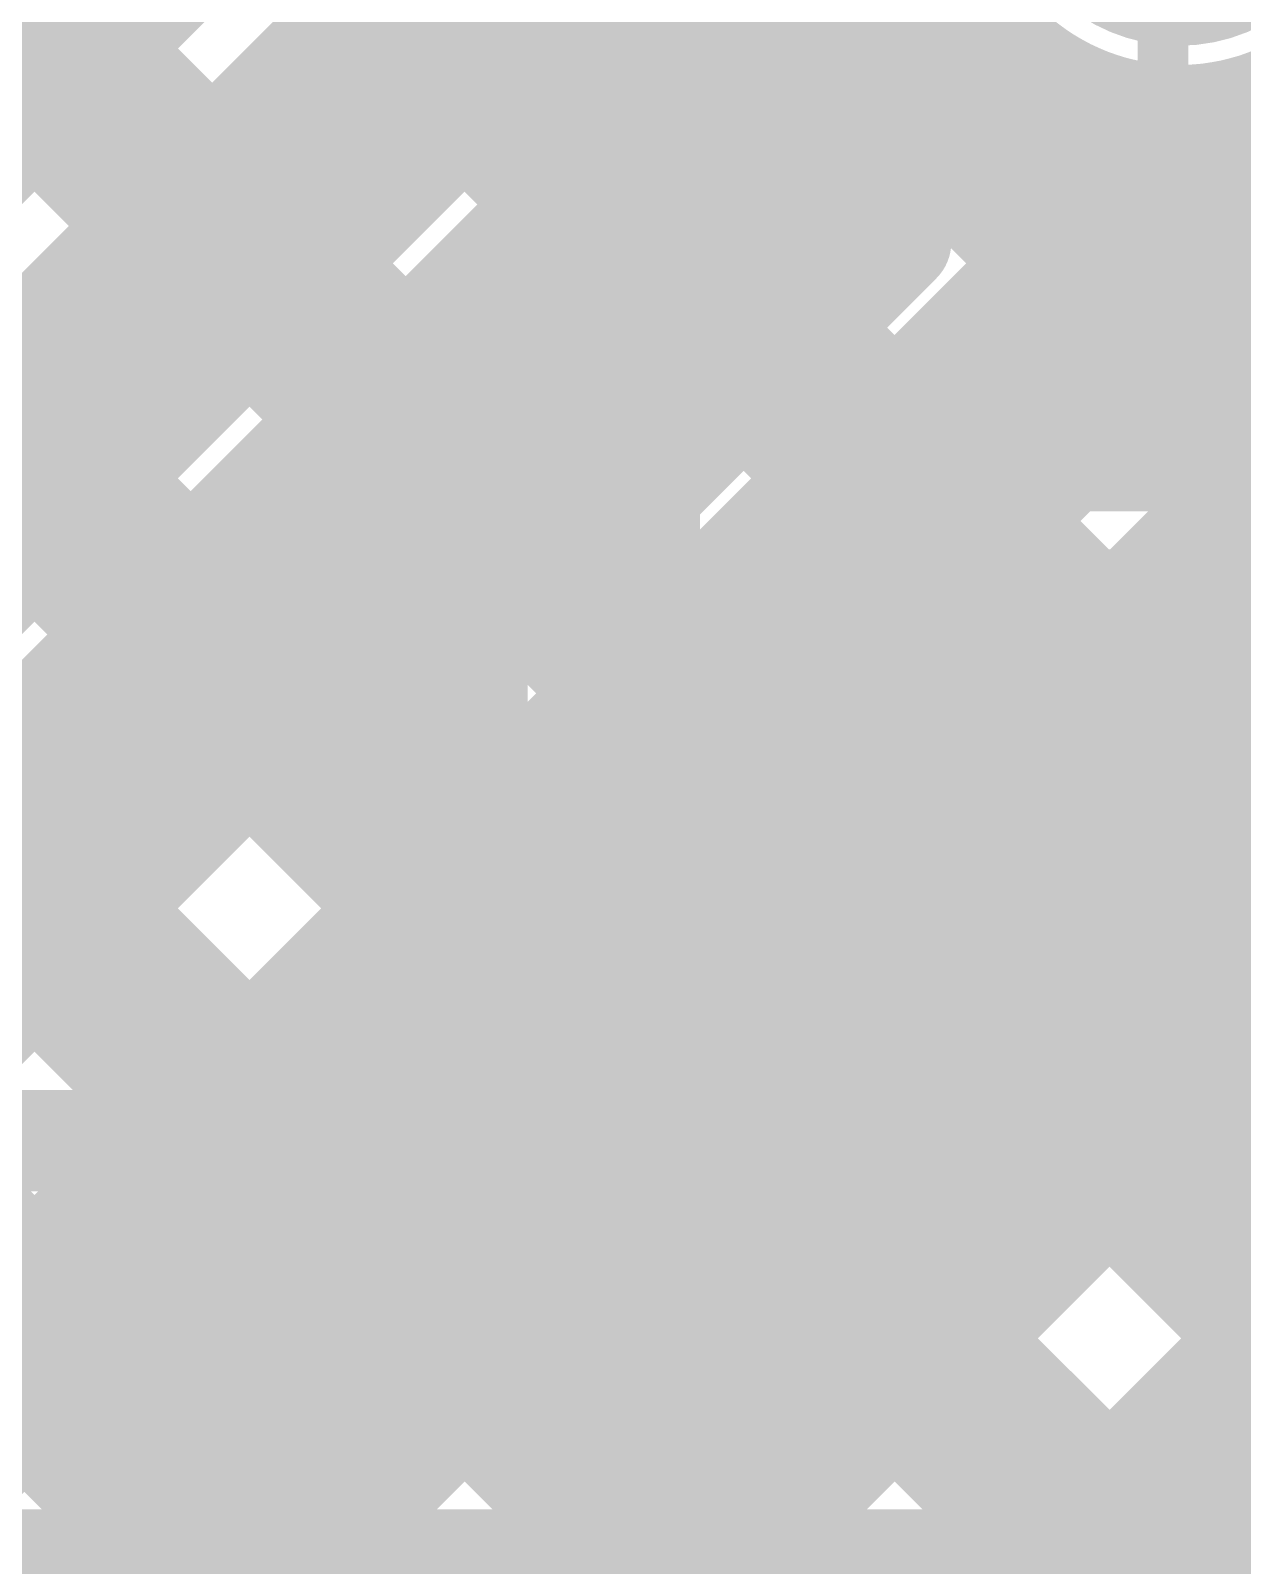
# Model space of a CAD drawing. Header units: millimetres. Extents: x 13 to 259, y -2 to 326.
# Drawn here: x 105.634 to 108.025, y 116.224 to 119.253 of the extents above; entities that cross this region are included whole.
import ezdxf

# ---------------------------------------------------------------- set-up
doc = ezdxf.new("R2010")
doc.units = ezdxf.units.MM
for name, color, linetype in [('BottomLayer', 5, 'Continuous'), ('BottomSolder', 6, 'Continuous'), ('ConnectLayer', 7, 'Continuous'), ('DrillDrawing', 1, 'Continuous'), ('Mechanical13', 56, 'Continuous'), ('Mechanical14', 56, 'Continuous'), ('Mechanical15', 56, 'Continuous'), ('MidLayer1', 16, 'Continuous'), ('MidLayer2', 76, 'Continuous'), ('MidLayer3', 90, 'Continuous'), ('MidLayer4', 156, 'Continuous'), ('MidLayer5', 130, 'Continuous'), ('MidLayer6', 216, 'Continuous'), ('MultiLayer', 9, 'Continuous'), ('TopLayer', 1, 'Continuous'), ('TopOverlay', 2, 'Continuous'), ('TopPaste', 8, 'Continuous'), ('TopSolder', 216, 'Continuous')]:
    doc.layers.add(name, color=color, linetype=linetype)

# ---------------------------------------------------------------- blocks, each defined once
blk = doc.blocks.new('CP_16_4_L_62')
at = {"layer": 'Mechanical13', "const_width": 0.1}
for points in [[(-2, -2), (-2, 2)], [(-2, -2), (2, -2)]]:
    blk.add_lwpolyline(points, dxfattribs=at)
at = {"layer": 'Mechanical13', "const_width": 0.05}
blk.add_lwpolyline([(-2.025, -2, 1), (-1.975, -2, 1)], format="xyb", close=True, dxfattribs=at)
blk.add_lwpolyline([(-2.025, -2, 1), (-1.975, -2, 1)], format="xyb", close=True, dxfattribs=at)
at = {"layer": 'Mechanical15', "const_width": 0.05}
for points in [[(-2.35, -2.35), (-2.35, 2.35)], [(-2.35, -2.35), (2.35, -2.35)]]:
    blk.add_lwpolyline(points, dxfattribs=at)
at = {"layer": 'Mechanical15', "const_width": 0.025}
blk.add_lwpolyline([(-2.3625, -2.35, 1), (-2.3375, -2.35, 1)], format="xyb", close=True, dxfattribs=at)
blk.add_lwpolyline([(-2.3625, -2.35, 1), (-2.3375, -2.35, 1)], format="xyb", close=True, dxfattribs=at)
at = {"layer": 'TopOverlay', "const_width": 0.2}
for points in [[(-2.15, -2.15), (-2.15, -1.525)], [(-2.15, -2.15), (-1.525, -2.15)]]:
    blk.add_lwpolyline(points, dxfattribs=at)
at = {"layer": 'TopOverlay', "const_width": 0.1}
for points in [[(-2.2, -1.525, 1), (-2.1, -1.525, 1)], [(-2.2, -2.15, 1), (-2.1, -2.15, 1)], [(-2.2, -2.15, 1), (-2.1, -2.15, 1)]]:
    blk.add_lwpolyline(points, format="xyb", close=True, dxfattribs=at)
blk = doc.blocks.new('RESC1005X40N_67')
at = {"layer": 'Mechanical14', "const_width": 0.1}
for points in [[(0.5, 0.25), (-0.5, 0.25)], [(-0.5, 0.25), (-0.5, -0.25)], [(0.5, 0.25), (0.5, -0.25)], [(0.5, -0.25), (-0.5, -0.25)]]:
    blk.add_lwpolyline(points, dxfattribs=at)
at = {"layer": 'Mechanical14', "const_width": 0.05}
for points in [[(-0.525, 0.25, 1), (-0.475, 0.25, 1)], [(-0.525, 0.25, 1), (-0.475, 0.25, 1)], [(0.475, 0.25, 1), (0.525, 0.25, 1)], [(0.475, 0.25, 1), (0.525, 0.25, 1)], [(-0.525, -0.25, 1), (-0.475, -0.25, 1)], [(-0.525, -0.25, 1), (-0.475, -0.25, 1)], [(0.475, -0.25, 1), (0.525, -0.25, 1)], [(0.475, -0.25, 1), (0.525, -0.25, 1)]]:
    blk.add_lwpolyline(points, format="xyb", close=True, dxfattribs=at)
at = {"layer": 'Mechanical15', "const_width": 0.05}
for points in [[(0, 0.5), (0, -0.5)], [(0.91, 0.46), (-0.91, 0.46)], [(-0.91, 0.46), (-0.91, -0.46)], [(0.91, 0.46), (0.91, -0.46)], [(0.5, 0), (-0.5, 0)], [(0.91, -0.46), (-0.91, -0.46)]]:
    blk.add_lwpolyline(points, dxfattribs=at)
at = {"layer": 'Mechanical15'}
for points, const_width in [([(-0.0125, 0.5, 1), (0.0125, 0.5, 1)], 0.025), ([(-0.9225, 0.46, 1), (-0.8975, 0.46, 1)], 0.025), ([(-0.9225, 0.46, 1), (-0.8975, 0.46, 1)], 0.025), ([(0.8975, 0.46, 1), (0.9225, 0.46, 1)], 0.025), ([(0.8975, 0.46, 1), (0.9225, 0.46, 1)], 0.025), ([(0.35, 0, 1), (-0.35, 0, 1)], 0.05), ([(-0.5125, 0, 1), (-0.4875, 0, 1)], 0.025), ([(-0.3625, 0, 1), (-0.3375, 0, 1)], 0.025), ([(0.3375, 0, 1), (0.3625, 0, 1)], 0.025), ([(0.4875, 0, 1), (0.5125, 0, 1)], 0.025), ([(-0.9225, -0.46, 1), (-0.8975, -0.46, 1)], 0.025), ([(-0.9225, -0.46, 1), (-0.8975, -0.46, 1)], 0.025), ([(0.8975, -0.46, 1), (0.9225, -0.46, 1)], 0.025), ([(0.8975, -0.46, 1), (0.9225, -0.46, 1)], 0.025), ([(-0.0125, -0.5, 1), (0.0125, -0.5, 1)], 0.025)]:
    blk.add_lwpolyline(points, format="xyb", close=True, dxfattribs=dict(at, const_width=const_width))
at = {"layer": 'TopLayer'}
for points in [[(-0.18, -0.31), (-0.18, 0.31), (-0.76, -0.31), (-0.76, 0.31)], [(0.76, -0.31), (0.76, 0.31), (0.18, -0.31), (0.18, 0.31)]]:
    blk.add_solid(points, dxfattribs=at)
at = {"layer": 'TopPaste'}
for points in [[(-0.18, -0.31), (-0.18, 0.31), (-0.76, -0.31), (-0.76, 0.31)], [(0.76, -0.31), (0.76, 0.31), (0.18, -0.31), (0.18, 0.31)]]:
    blk.add_solid(points, dxfattribs=at)
at = {"layer": 'TopSolder'}
for points in [[(-0.0784, -0.4116), (-0.0784, 0.4116), (-0.8616, -0.4116), (-0.8616, 0.4116)], [(0.8616, -0.4116), (0.8616, 0.4116), (0.0784, -0.4116), (0.0784, 0.4116)]]:
    blk.add_solid(points, dxfattribs=at)

msp = doc.modelspace()

# ---------------------------------------------------------------- linework, layer by layer
at = {"layer": 'BottomLayer', "const_width": 0.25}
msp.add_lwpolyline([(107.2198, 117.552, 1), (107.4698, 117.552, 1)], format="xyb", close=True, dxfattribs=at)
at = {"layer": 'BottomSolder', "const_width": 0.3516}
for points in [[(107.7242, 119.575, 1), (108.0758, 119.575, 1)], [(107.169, 117.552, 1), (107.5206, 117.552, 1)], [(108.109, 117.552, 1), (108.4606, 117.552, 1)]]:
    msp.add_lwpolyline(points, format="xyb", close=True, dxfattribs=at)
at = {"layer": 'ConnectLayer', "const_width": 0.4}
for points in [[(102.1676, 124.3889), (108.4336, 118.1229)], [(101.9604, 123.7477), (107.6528, 118.0553)], [(101.624, 123.2355), (106.9094, 117.9501)], [(102.4915, 123.2165), (106.4415, 119.2665)], [(102.0673, 122.7922), (106.0173, 118.8422)], [(103.6, 122.108), (106.4164, 119.2917)], [(101.9336, 122.0774), (105.593, 118.418)], [(101.9336, 122.0773), (109.2833, 114.7277)], [(103.3337, 121.5258), (105.9921, 118.8674)], [(101.6685, 121.494), (108.8739, 114.2886)], [(102.9095, 121.1015), (105.5678, 118.4432)], [(104.715, 120.993), (106.8006, 118.9074)], [(104.6921, 118.2685), (107.3102, 120.8866)], [(104.6921, 118.2685), (107.3102, 120.8866)], [(106.9106, 119.0175), (106.9106, 120.7995)], [(104.715, 118.2915), (106.9106, 120.4871)], [(102.85, 115.675), (107.5647, 120.3896)], [(101.9355, 114.6635), (107.6238, 120.3517)], [(104.715, 120.1445), (106.4252, 118.4343)], [(104.6921, 118.2685), (106.2925, 119.8689)], [(104.062, 116.7899), (106.9106, 119.6386)], [(104.7507, 117.626), (106.5565, 119.4319)], [(103.2329, 115.2941), (107.3371, 119.3984)], [(104.715, 119.2959), (106.4148, 117.5961)], [(107.2476, 119.3089), (108.4336, 118.1229)], [(97.24, 109.1194), (107.3934, 119.2727)], [(97.24, 109.1194), (107.3934, 119.2727)], [(102.2515, 114.3631), (106.9384, 119.05)], [(102.2586, 114.138), (107.1706, 119.05)], [(106.9384, 119.05), (107.6308, 119.05)], [(107.5066, 119.05), (108.4336, 118.1229)], [(106.5437, 118.6506), (106.9106, 119.0175)], [(106.9996, 118.0304), (107.9569, 118.9878)], [(106.9996, 118.0304), (107.9569, 118.9878)], [(107.7904, 118.8213), (107.9569, 118.9878)], [(107.7906, 118.8352), (107.7906, 118.9952)], [(106.7982, 118.9099), (107.8083, 117.8998)], [(106.8234, 118.8847), (107.6528, 118.0553)], [(104.1421, 115.173), (107.7886, 118.8195)], [(107.7859, 118.7707), (108.3336, 118.223)], [(107.7743, 117.9566), (108.3923, 118.5746)], [(107.7743, 117.9566), (108.3923, 118.5746)], [(107.7743, 117.9566), (108.3923, 118.5746)], [(104.2061, 114.3884), (108.3782, 118.5605)], [(107.2948, 118.1572), (107.6618, 118.5241)], [(106.3739, 118.4856), (112.0534, 112.8061)], [(104.715, 118.4474), (106.4879, 116.6746)], [(106.3991, 118.4604), (106.9094, 117.9501)], [(106.4148, 117.349), (106.4148, 118.3394)], [(104.7952, 116.6746), (106.4148, 118.2942)], [(107.4229, 118.2852), (107.6528, 118.0553)], [(105.9497, 118.0613), (109.2833, 114.7277)], [(105.9749, 118.0361), (109.2833, 114.7277)], [(104.1422, 115.173), (106.8664, 117.8973)], [(104.1422, 115.173), (106.8664, 117.8973)], [(105.5254, 117.6371), (108.8739, 114.2886)], [(105.5506, 117.6119), (108.8739, 114.2886)], [(104.7276, 117.5863), (109.0399, 113.2741)], [(104.7276, 117.5863), (105.6393, 116.6746)], [(105.6438, 116.6746), (106.4148, 117.4457)], [(104.1473, 117.3181), (112.7541, 108.7113)], [(105.1011, 117.2128), (109.0399, 113.2741)], [(101.1011, 110.4349), (107.8357, 117.1695)], [(101.1011, 110.4349), (107.8357, 117.1695)], [(104.3033, 113.6371), (107.8357, 117.1695)], [(105.1263, 117.1876), (109.0399, 113.2741)], [(104.2061, 114.3884), (106.9403, 117.1226)], [(104.2061, 114.3884), (106.9403, 117.1226)], [(107.7429, 117.1166), (114.5453, 110.3142)], [(107.7429, 117.1166), (114.5453, 110.3142)], [(106.5437, 117.0379), (106.8599, 116.7217)], [(101.7983, 110.2836), (108.5301, 117.0154)], [(101.7983, 110.2836), (108.5301, 117.0154)], [(104.145, 112.6303), (108.5301, 117.0154)], [(106.4923, 116.6746), (106.6997, 116.882)], [(104.6769, 116.7885), (111.6664, 109.799)], [(104.7021, 116.7634), (112.7541, 108.7113)], [(104.1773, 116.6746), (106.9156, 116.6746)]]:
    msp.add_lwpolyline(points, dxfattribs=at)
for points in [[(108.49, 119.575, -1.769757), (107.6242, 120.0966)], [(108.49, 119.575, -0.858477), (107.3371, 119.3984)], [(106.5565, 119.4319, -0.057195), (106.653, 119.5084)], [(106.5565, 119.4319, -0.057195), (106.653, 119.5084)], [(108.3517, 119.1954, -0.270952), (107.7906, 118.9952)], [(107.7169, 119.0142, -0.03956), (107.6308, 119.05)], [(108.25, 118.56, -0.368189), (107.7169, 119.0142)], [(108.25, 118.56, -0.368189), (107.7169, 119.0142)], [(107.7906, 118.8352, -0.198912), (107.6618, 118.5241)], [(107.7906, 118.8352, -0.198912), (107.6618, 118.5241)], [(106.4148, 118.3394, -0.198912), (106.5437, 118.6506)], [(106.4148, 118.3394, -0.198912), (106.5437, 118.6506)], [(107.8148, 117.1954, -2.972092), (107.8148, 117.9087)], [(107.8148, 117.1954, -2.972092), (107.8148, 117.9087)], [(107.2948, 118.1399, -0.257077), (107.8148, 117.9087)], [(108.8653, 117.4461, -9.840964), (108.86, 117.6834)], [(107.8148, 117.9087, -0.718623), (108.8748, 117.552)], [(107.8148, 117.9087, -0.718623), (108.8748, 117.552)], [(107.8148, 117.9087, -0.219786), (108.2517, 118.1411)], [(108.8748, 117.552, -0.718623), (107.8148, 117.1954)], [(108.8748, 117.552, -0.718623), (107.8148, 117.1954)], [(106.5437, 117.0379, -0.198912), (106.4148, 117.349)], [(106.5437, 117.0379, -0.198912), (106.4148, 117.349)]]:
    msp.add_lwpolyline(points, format="xyb", dxfattribs=at)
at = {"layer": 'ConnectLayer', "const_width": 0.2}
for points in [[(106.4565, 119.4319, 1), (106.6565, 119.4319, 1)], [(106.4565, 119.4319, 1), (106.6565, 119.4319, 1)], [(106.4565, 119.4319, 1), (106.6565, 119.4319, 1)], [(107.2371, 119.3984, 1), (107.4371, 119.3984, 1)], [(107.2371, 119.3984, 1), (107.4371, 119.3984, 1)], [(106.3164, 119.2917, 1), (106.5164, 119.2917, 1)], [(107.1476, 119.3089, 1), (107.3476, 119.3089, 1)], [(106.3415, 119.2665, 1), (106.5415, 119.2665, 1)], [(107.2934, 119.2727, 1), (107.4934, 119.2727, 1)], [(107.2934, 119.2727, 1), (107.4934, 119.2727, 1)], [(106.8384, 119.05, 1), (107.0384, 119.05, 1)], [(106.8384, 119.05, 1), (107.0384, 119.05, 1)], [(107.0706, 119.05, 1), (107.2706, 119.05, 1)], [(107.4066, 119.05, 1), (107.6066, 119.05, 1)], [(107.5308, 119.05, 1), (107.7308, 119.05, 1)], [(107.5308, 119.05, 1), (107.7308, 119.05, 1)], [(106.8106, 119.0175, 1), (107.0106, 119.0175, 1)], [(106.8106, 119.0175, 1), (107.0106, 119.0175, 1)], [(107.6169, 119.0142, 1), (107.8169, 119.0142, 1)], [(107.6169, 119.0142, 1), (107.8169, 119.0142, 1)], [(107.6169, 119.0142, 1), (107.8169, 119.0142, 1)], [(107.6906, 118.9952, 1), (107.8906, 118.9952, 1)], [(107.6906, 118.9952, 1), (107.8906, 118.9952, 1)], [(107.8569, 118.9878, 1), (108.0569, 118.9878, 1)], [(107.8569, 118.9878, 1), (108.0569, 118.9878, 1)], [(107.8569, 118.9878, 1), (108.0569, 118.9878, 1)], [(106.6982, 118.9099, 1), (106.8982, 118.9099, 1)], [(106.7006, 118.9074, 1), (106.9006, 118.9074, 1)], [(105.8921, 118.8674, 1), (106.0921, 118.8674, 1)], [(106.7234, 118.8847, 1), (106.9234, 118.8847, 1)], [(105.9173, 118.8422, 1), (106.1173, 118.8422, 1)], [(107.6906, 118.8352, 1), (107.8906, 118.8352, 1)], [(107.6906, 118.8352, 1), (107.8906, 118.8352, 1)], [(107.6906, 118.8352, 1), (107.8906, 118.8352, 1)], [(107.6886, 118.8195, 1), (107.8886, 118.8195, 1)], [(107.6904, 118.8213, 1), (107.8904, 118.8213, 1)], [(107.6859, 118.7707, 1), (107.8859, 118.7707, 1)], [(106.4437, 118.6506, 1), (106.6437, 118.6506, 1)], [(106.4437, 118.6506, 1), (106.6437, 118.6506, 1)], [(106.4437, 118.6506, 1), (106.6437, 118.6506, 1)], [(107.5618, 118.5241, 1), (107.7618, 118.5241, 1)], [(107.5618, 118.5241, 1), (107.7618, 118.5241, 1)], [(107.5618, 118.5241, 1), (107.7618, 118.5241, 1)], [(106.2739, 118.4856, 1), (106.4739, 118.4856, 1)], [(105.4678, 118.4432, 1), (105.6678, 118.4432, 1)], [(106.2991, 118.4604, 1), (106.4991, 118.4604, 1)], [(105.493, 118.418, 1), (105.693, 118.418, 1)], [(106.3252, 118.4343, 1), (106.5252, 118.4343, 1)], [(106.3148, 118.3394, 1), (106.5148, 118.3394, 1)], [(106.3148, 118.3394, 1), (106.5148, 118.3394, 1)], [(106.3148, 118.3394, 1), (106.5148, 118.3394, 1)], [(106.3148, 118.2942, 1), (106.5148, 118.2942, 1)], [(107.3229, 118.2852, 1), (107.5229, 118.2852, 1)], [(107.1948, 118.1572, 1), (107.3948, 118.1572, 1)], [(107.1948, 118.1399, 1), (107.3948, 118.1399, 1)], [(105.8497, 118.0613, 1), (106.0497, 118.0613, 1)], [(107.5528, 118.0553, 1), (107.7528, 118.0553, 1)], [(107.5528, 118.0553, 1), (107.7528, 118.0553, 1)], [(107.5528, 118.0553, 1), (107.7528, 118.0553, 1)], [(105.8749, 118.0361, 1), (106.0749, 118.0361, 1)], [(106.8996, 118.0304, 1), (107.0996, 118.0304, 1)], [(106.8996, 118.0304, 1), (107.0996, 118.0304, 1)], [(107.6743, 117.9566, 1), (107.8743, 117.9566, 1)], [(107.6743, 117.9566, 1), (107.8743, 117.9566, 1)], [(107.6743, 117.9566, 1), (107.8743, 117.9566, 1)], [(106.8094, 117.9501, 1), (107.0094, 117.9501, 1)], [(106.8094, 117.9501, 1), (107.0094, 117.9501, 1)], [(106.7664, 117.8973, 1), (106.9664, 117.8973, 1)], [(106.7664, 117.8973, 1), (106.9664, 117.8973, 1)], [(107.7083, 117.8998, 1), (107.9083, 117.8998, 1)], [(107.7148, 117.9087, 1), (107.9148, 117.9087, 1)], [(107.7148, 117.9087, 1), (107.9148, 117.9087, 1)], [(107.7148, 117.9087, 1), (107.9148, 117.9087, 1)], [(107.7148, 117.9087, 1), (107.9148, 117.9087, 1)], [(107.7148, 117.9087, 1), (107.9148, 117.9087, 1)], [(107.7148, 117.9087, 1), (107.9148, 117.9087, 1)], [(105.4254, 117.6371, 1), (105.6254, 117.6371, 1)], [(105.4506, 117.6119, 1), (105.6506, 117.6119, 1)], [(106.3148, 117.5961, 1), (106.5148, 117.5961, 1)], [(106.3148, 117.4457, 1), (106.5148, 117.4457, 1)], [(106.3148, 117.349, 1), (106.5148, 117.349, 1)], [(106.3148, 117.349, 1), (106.5148, 117.349, 1)], [(106.3148, 117.349, 1), (106.5148, 117.349, 1)], [(107.7148, 117.1954, 1), (107.9148, 117.1954, 1)], [(107.7148, 117.1954, 1), (107.9148, 117.1954, 1)], [(107.7148, 117.1954, 1), (107.9148, 117.1954, 1)], [(107.7148, 117.1954, 1), (107.9148, 117.1954, 1)], [(107.7357, 117.1695, 1), (107.9357, 117.1695, 1)], [(107.7357, 117.1695, 1), (107.9357, 117.1695, 1)], [(107.7357, 117.1695, 1), (107.9357, 117.1695, 1)], [(106.8403, 117.1226, 1), (107.0403, 117.1226, 1)], [(106.8403, 117.1226, 1), (107.0403, 117.1226, 1)], [(107.6429, 117.1166, 1), (107.8429, 117.1166, 1)], [(107.6429, 117.1166, 1), (107.8429, 117.1166, 1)], [(106.4437, 117.0379, 1), (106.6437, 117.0379, 1)], [(106.4437, 117.0379, 1), (106.6437, 117.0379, 1)], [(106.4437, 117.0379, 1), (106.6437, 117.0379, 1)], [(106.5997, 116.882, 1), (106.7997, 116.882, 1)], [(106.7599, 116.7217, 1), (106.9599, 116.7217, 1)], [(105.5393, 116.6746, 1), (105.7393, 116.6746, 1)], [(105.5438, 116.6746, 1), (105.7438, 116.6746, 1)], [(106.3879, 116.6746, 1), (106.5879, 116.6746, 1)], [(106.3923, 116.6746, 1), (106.5923, 116.6746, 1)], [(106.8156, 116.6746, 1), (107.0156, 116.6746, 1)]]:
    msp.add_lwpolyline(points, format="xyb", close=True, dxfattribs=at)
at = {"layer": 'DrillDrawing', "const_width": 0.0508}
for points in [[(107.2178, 117.679), (107.2178, 117.806)], [(107.2178, 117.806), (107.4718, 117.806)], [(107.4718, 117.679), (107.4718, 117.806)], [(107.0908, 117.425), (107.0908, 117.679)], [(107.0908, 117.679), (107.2178, 117.679)], [(107.4718, 117.679), (107.5988, 117.679)], [(107.5988, 117.425), (107.5988, 117.679)], [(108.0308, 117.425), (108.0308, 117.679)], [(108.0308, 117.679), (108.1578, 117.679)], [(107.0908, 117.425), (107.2178, 117.425)], [(107.2178, 117.298), (107.2178, 117.425)], [(107.4718, 117.425), (107.5988, 117.425)], [(107.4718, 117.298), (107.4718, 117.425)], [(108.0308, 117.425), (108.1578, 117.425)], [(107.2178, 117.298), (107.4718, 117.298)]]:
    msp.add_lwpolyline(points, dxfattribs=at)
at = {"layer": 'DrillDrawing', "const_width": 0.0254}
for points in [[(107.2051, 117.806, 1), (107.2305, 117.806, 1)], [(107.2051, 117.806, 1), (107.2305, 117.806, 1)], [(107.4591, 117.806, 1), (107.4845, 117.806, 1)], [(107.4591, 117.806, 1), (107.4845, 117.806, 1)], [(107.0781, 117.679, 1), (107.1035, 117.679, 1)], [(107.0781, 117.679, 1), (107.1035, 117.679, 1)], [(107.2051, 117.679, 1), (107.2305, 117.679, 1)], [(107.2051, 117.679, 1), (107.2305, 117.679, 1)], [(107.4591, 117.679, 1), (107.4845, 117.679, 1)], [(107.4591, 117.679, 1), (107.4845, 117.679, 1)], [(107.5861, 117.679, 1), (107.6115, 117.679, 1)], [(107.5861, 117.679, 1), (107.6115, 117.679, 1)], [(108.0181, 117.679, 1), (108.0435, 117.679, 1)], [(108.0181, 117.679, 1), (108.0435, 117.679, 1)], [(107.0781, 117.425, 1), (107.1035, 117.425, 1)], [(107.0781, 117.425, 1), (107.1035, 117.425, 1)], [(107.2051, 117.425, 1), (107.2305, 117.425, 1)], [(107.2051, 117.425, 1), (107.2305, 117.425, 1)], [(107.4591, 117.425, 1), (107.4845, 117.425, 1)], [(107.4591, 117.425, 1), (107.4845, 117.425, 1)], [(107.5861, 117.425, 1), (107.6115, 117.425, 1)], [(107.5861, 117.425, 1), (107.6115, 117.425, 1)], [(108.0181, 117.425, 1), (108.0435, 117.425, 1)], [(108.0181, 117.425, 1), (108.0435, 117.425, 1)], [(107.2051, 117.298, 1), (107.2305, 117.298, 1)], [(107.2051, 117.298, 1), (107.2305, 117.298, 1)], [(107.4591, 117.298, 1), (107.4845, 117.298, 1)], [(107.4591, 117.298, 1), (107.4845, 117.298, 1)]]:
    msp.add_lwpolyline(points, format="xyb", close=True, dxfattribs=at)
at = {"layer": 'MidLayer1', "const_width": 0.25}
msp.add_lwpolyline([(107.2198, 117.552, 1), (107.4698, 117.552, 1)], format="xyb", close=True, dxfattribs=at)
at = {"layer": 'MidLayer2', "const_width": 0.2}
msp.add_lwpolyline([(104.2294, 117.9024), (106.4, 115.7317)], dxfattribs=at)
at = {"layer": 'MidLayer2', "const_width": 0.25}
msp.add_lwpolyline([(107.2198, 117.552, 1), (107.4698, 117.552, 1)], format="xyb", close=True, dxfattribs=at)
at = {"layer": 'MidLayer3', "const_width": 0.2}
for points in [[(107.3506, 118.8352), (107.3506, 122.8244)], [(106.8548, 118.3394), (107.3506, 118.8352)], [(106.8548, 117.349), (106.8548, 118.3394)], [(106.8548, 117.349), (107.171, 117.0329)], [(107.171, 117.0329), (113.6364, 117.0329)], [(103.995, 116.2346), (113.4748, 116.2346)]]:
    msp.add_lwpolyline(points, dxfattribs=at)
at = {"layer": 'MidLayer3'}
for points, const_width in [([(107.3006, 118.8352, 1), (107.4006, 118.8352, 1)], 0.1), ([(107.3006, 118.8352, 1), (107.4006, 118.8352, 1)], 0.1), ([(106.8048, 118.3394, 1), (106.9048, 118.3394, 1)], 0.1), ([(106.8048, 118.3394, 1), (106.9048, 118.3394, 1)], 0.1), ([(107.2198, 117.552, 1), (107.4698, 117.552, 1)], 0.25), ([(106.8048, 117.349, 1), (106.9048, 117.349, 1)], 0.1), ([(106.8048, 117.349, 1), (106.9048, 117.349, 1)], 0.1), ([(107.121, 117.0329, 1), (107.221, 117.0329, 1)], 0.1), ([(107.121, 117.0329, 1), (107.221, 117.0329, 1)], 0.1)]:
    msp.add_lwpolyline(points, format="xyb", close=True, dxfattribs=dict(at, const_width=const_width))
at = {"layer": 'MidLayer4', "const_width": 0.25}
msp.add_lwpolyline([(107.2198, 117.552, 1), (107.4698, 117.552, 1)], format="xyb", close=True, dxfattribs=at)
at = {"layer": 'MidLayer4', "const_width": 0.2}
msp.add_lwpolyline([(103.913, 117.062), (119.987, 117.062)], dxfattribs=at)
at = {"layer": 'MidLayer5', "const_width": 0.25}
msp.add_lwpolyline([(107.2198, 117.552, 1), (107.4698, 117.552, 1)], format="xyb", close=True, dxfattribs=at)
at = {"layer": 'MidLayer6', "const_width": 0.25}
msp.add_lwpolyline([(107.2198, 117.552, 1), (107.4698, 117.552, 1)], format="xyb", close=True, dxfattribs=at)
at = {"layer": 'MultiLayer', "const_width": 0.25}
msp.add_lwpolyline([(107.2198, 117.552, 1), (107.4698, 117.552, 1)], format="xyb", close=True, dxfattribs=at)
at = {"layer": 'TopLayer', "const_width": 0.25}
msp.add_lwpolyline([(107.2198, 117.552, 1), (107.4698, 117.552, 1)], format="xyb", close=True, dxfattribs=at)
at = {"layer": 'TopSolder', "const_width": 0.3516}
for points in [[(107.7242, 119.575, 1), (108.0758, 119.575, 1)], [(107.169, 117.552, 1), (107.5206, 117.552, 1)], [(108.109, 117.552, 1), (108.4606, 117.552, 1)]]:
    msp.add_lwpolyline(points, format="xyb", close=True, dxfattribs=at)

# ---------------------------------------------------------------- block references
for name, p, rotation in [('CP_16_4_L_62', (109.8684, 120.5544), 360), ('RESC1005X40N_67', (107.8148, 117.552), 180)]:
    msp.add_blockref(name, p, dxfattribs=dict(rotation=rotation))

doc.saveas('drawing.dxf')
